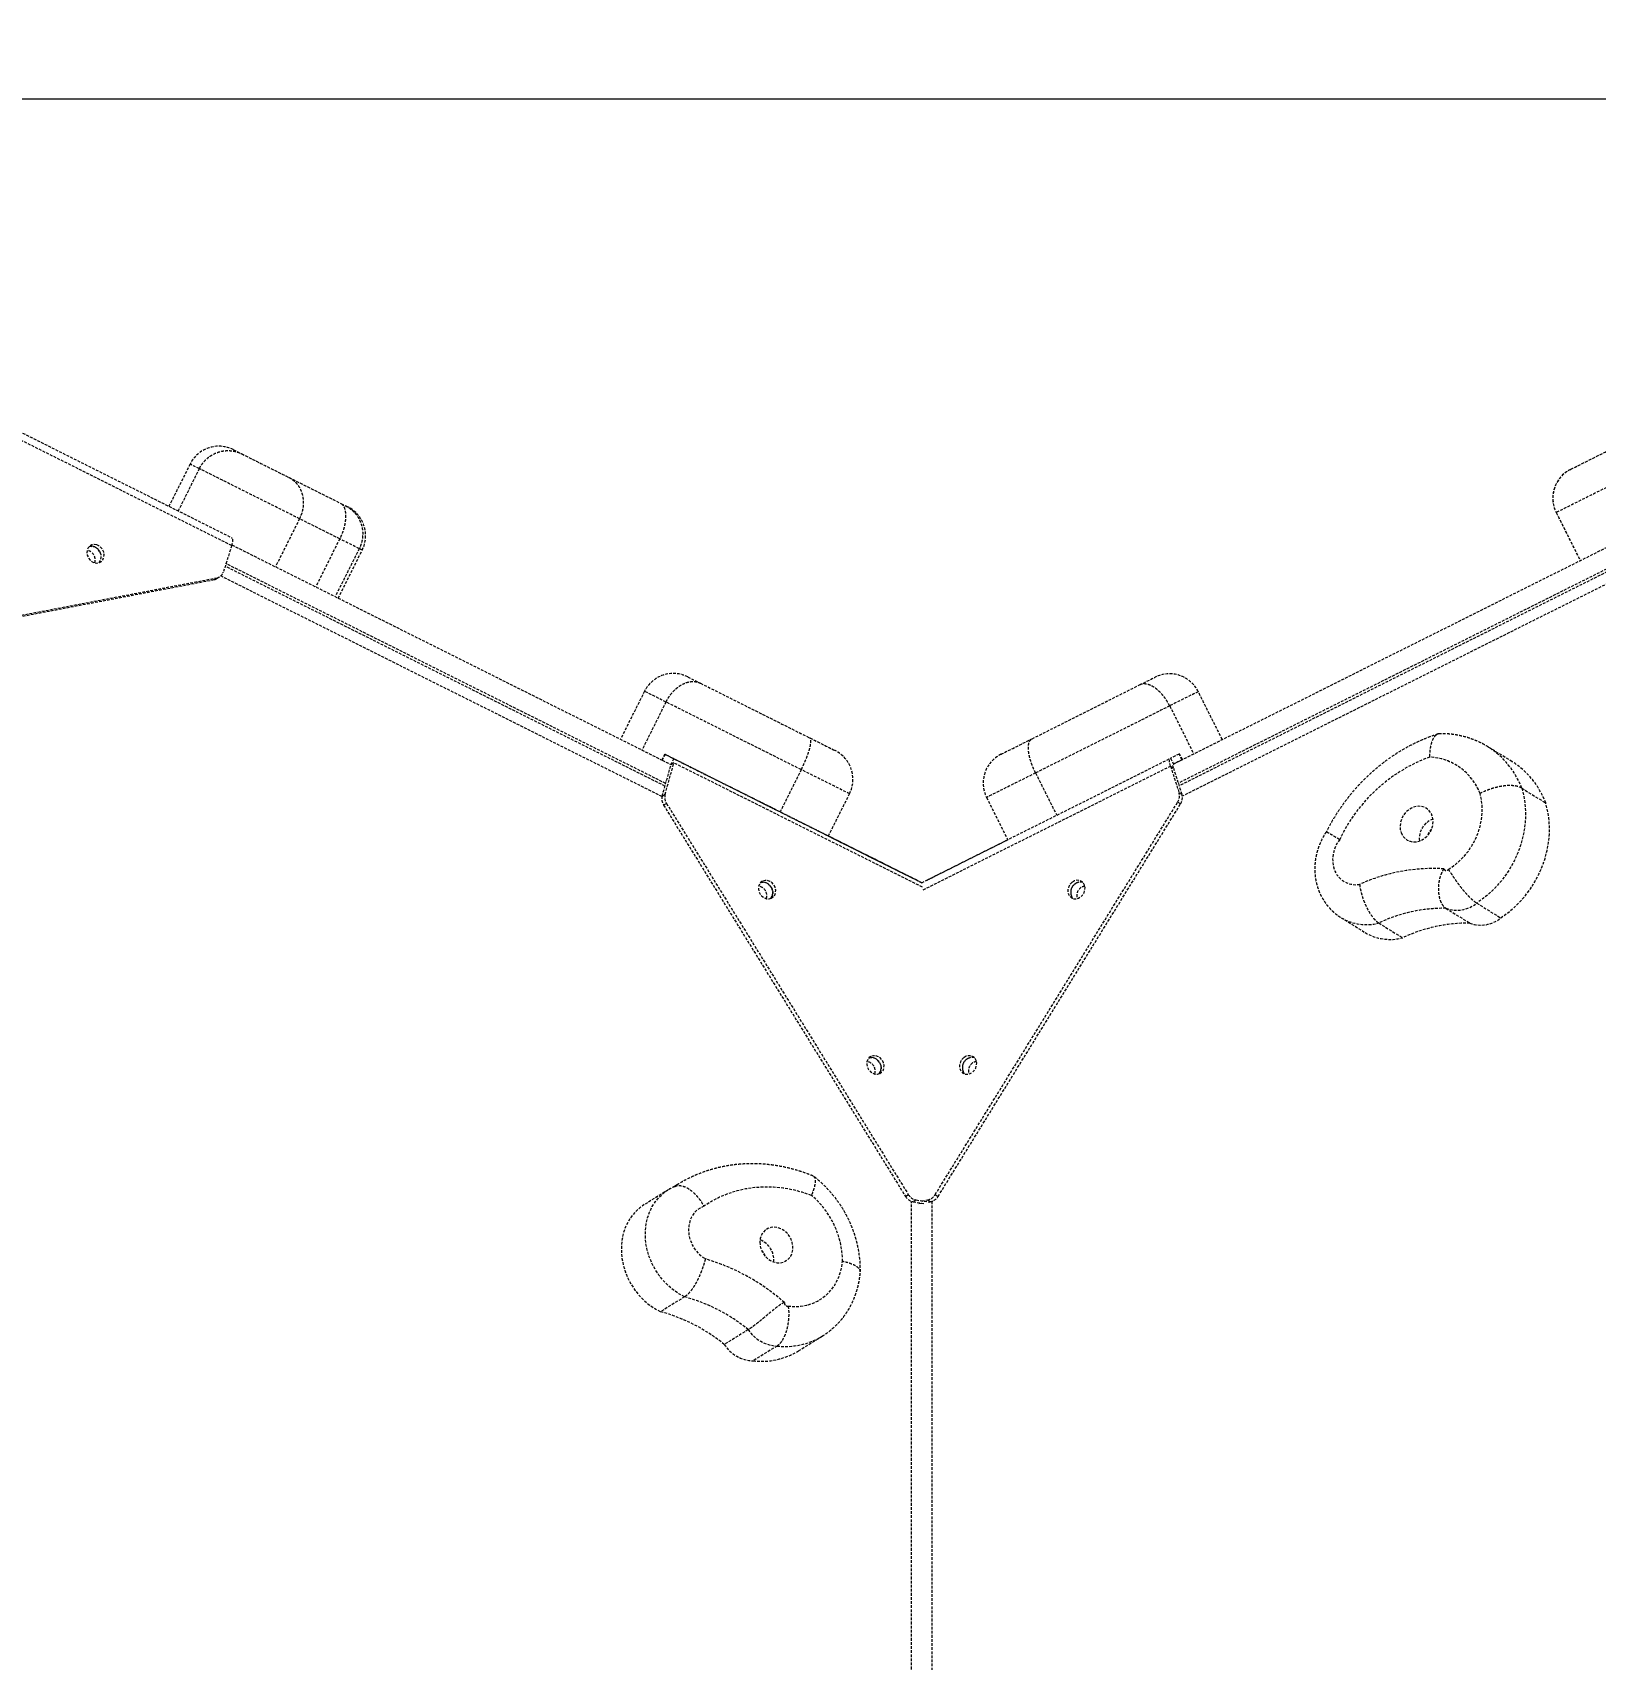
# Model space of a CAD drawing. Header units: millimetres. Extents: x -3485 to 2910, y -2710 to 2433.
# Drawn here: x -202 to 526, y 206 to 964 of the extents above; entities that cross this region are included whole.
import ezdxf

# ---------------------------------------------------------------- set-up
doc = ezdxf.new("R2010")
doc.units = ezdxf.units.MM
doc.linetypes.add('HIDDEN', pattern=[1.905, 1.27, -0.635])
for name, color, linetype in [('DIKOM_ОБЪЕКТ', 7, 'Continuous'), ('DIKOM_РАЗМЕР_ЗОНА', 7, 'Continuous'), ('DIKOM_РАЗМЕР_ОБЪЕКТА', 7, 'Continuous')]:
    doc.layers.add(name, color=color, linetype=linetype)
doc.styles.add('style1', font='arialbd.ttf', dxfattribs={"width": 0.8})
doc.dimstyles.new('1-50', dxfattribs={"dimtxt": 300, "dimasz": 200, "dimexe": 100, "dimexo": 0, "dimgap": 100, "dimtad": 1, "dimtxsty": 'style1', "dimcen": 200, "dimclrd": 7, "dimclre": 7, "dimclrt": 7, "dimadec": 1, "dimazin": 2, "dimtfac": 1, "dimtmove": 0, "dimatfit": 2, "dimfxl": 0, "dimlwd": 25, "dimlwe": 18, "dimarcsym": 0})

# ---------------------------------------------------------------- blocks, each defined once
blk = doc.blocks.new('*D1')
at = {"layer": 'Defpoints', "color": 0, "transparency": 16777216}
for p in [(945.52, 932.59), (-1315.58, -557.62), (667.32, -557.62)]:
    blk.add_point(p, dxfattribs=at)
at = {"layer": 'DIKOM_РАЗМЕР_ОБЪЕКТА', "color": 7, "lineweight": 18, "transparency": 16777216}
for p, q in [((945.52, 932.59), (-1415.58, 932.59)), ((667.32, -557.62), (-1415.58, -557.62))]:
    blk.add_line(p, q, dxfattribs=at)
at = {"layer": 'DIKOM_РАЗМЕР_ОБЪЕКТА', "color": 7, "lineweight": 25, "transparency": 16777216}
blk.add_line((-1315.58, 732.59), (-1315.58, -357.62), dxfattribs=at)
at = {"layer": 'DIKOM_РАЗМЕР_ОБЪЕКТА', "color": 7, "transparency": 16777216}
for points in [[(-1348.92, 732.59), (-1282.25, 732.59), (-1315.58, 932.59)], [(-1348.92, -357.62), (-1282.25, -357.62), (-1315.58, -557.62)]]:
    blk.add_solid(points, dxfattribs=at)
at = {"layer": 'DIKOM_РАЗМЕР_ОБЪЕКТА', "color": 7, "transparency": 16777216, "insert": (-1568.76, 187.48), "char_height": 300, "attachment_point": 5, "rotation": 90, "style": 'style1'}
blk.add_mtext('{\\fArial|b0|i0|c204|p34;1500}', dxfattribs=at)
blk = doc.blocks.new('*D3')
at = {"layer": 'Defpoints', "color": 0, "transparency": 16777216}
for p in [(1104.7, 2433.05), (-3035.21, -2058.94), (798.95, -2058.94)]:
    blk.add_point(p, dxfattribs=at)
at = {"layer": 'DIKOM_РАЗМЕР_ЗОНА', "color": 7, "lineweight": 18, "transparency": 16777216}
for p, q in [((1104.7, 2433.05), (-3135.21, 2433.05)), ((798.95, -2058.94), (-3135.21, -2058.94))]:
    blk.add_line(p, q, dxfattribs=at)
at = {"layer": 'DIKOM_РАЗМЕР_ЗОНА', "color": 7, "lineweight": 25, "transparency": 16777216}
blk.add_line((-3035.21, 2233.05), (-3035.21, -1858.94), dxfattribs=at)
at = {"layer": 'DIKOM_РАЗМЕР_ЗОНА', "color": 7, "transparency": 16777216}
for points in [[(-3068.54, 2233.05), (-3001.87, 2233.05), (-3035.21, 2433.05)], [(-3068.54, -1858.94), (-3001.87, -1858.94), (-3035.21, -2058.94)]]:
    blk.add_solid(points, dxfattribs=at)
at = {"layer": 'DIKOM_РАЗМЕР_ЗОНА', "color": 7, "transparency": 16777216, "insert": (-3288.38, 360.58), "char_height": 300, "attachment_point": 5, "rotation": 90, "style": 'style1'}
blk.add_mtext('{\\fArial|b0|i0|c204|p34;4500}', dxfattribs=at)

msp = doc.modelspace()

# ---------------------------------------------------------------- linework, layer by layer
at = {"layer": 'DIKOM_ОБЪЕКТ', "color": 7, "linetype": 'HIDDEN', "lineweight": 15}
for p, q in [((-234.212, 790.632), (-109.545, 728.297)), ((-109.545, 724.588), (-234.212, 786.924)), ((-128.951, 762.594), (-138.788, 742.919)), ((-124.653, 760.445), (-134.489, 740.769)), ((-77.988, 737.115), (-89.167, 714.754)), ((507.405, 740.001), (507.358, 739.978)), ((507.358, 739.978), (518.539, 717.618)), ((507.402, 740), (518.583, 717.64)), ((-59.262, 727.753), (-70.442, 705.392)), ((-109.545, 724.588), (-113.509, 712.23)), ((-109.451, 724.894), (90.888, 624.736)), ((-50.154, 723.199), (-61.333, 700.838)), ((-59.957, 700.15), (-48.777, 722.511)), ((329.034, 622.855), (533.162, 724.93)), ((-170.967, 717.124), (-171.351, 716.652)), ((92.255, 612.581), (-112.618, 715.006)), ((92.603, 613.816), (-112.229, 716.221)), ((535.94, 716.257), (331.328, 613.94)), ((536.329, 715.042), (331.718, 612.725)), ((-300.463, 673.892), (-117.721, 708.792)), ((-299.122, 674.721), (-116.38, 709.621)), ((-117.721, 708.792), (-116.38, 709.621)), ((-116.475, 709.274), (-115.133, 710.104)), ((90.887, 607.702), (-114.651, 710.46)), ((538.362, 710.496), (333.195, 607.901)), ((82.717, 656.771), (71.537, 634.41)), ((92.717, 651.772), (81.538, 629.41)), ((351.823, 634.25), (340.641, 656.611)), ((327.343, 649.961), (338.525, 627.601)), ((486.857, 623.957), (475.676, 630.867)), ((92.117, 627.46), (90.782, 624.789)), ((90.951, 607.956), (95.071, 622.57)), ((92.291, 627.373), (90.954, 624.697)), ((90.996, 624.666), (95.071, 622.629)), ((92.291, 627.373), (96.413, 625.312)), ((92.292, 608.785), (96.413, 623.399)), ((205.593, 570.744), (92.972, 627.033)), ((95.071, 622.629), (96.413, 625.312)), ((96.413, 623.399), (95.071, 622.57)), ((95.071, 622.629), (95.124, 622.603)), ((96.413, 625.312), (212.116, 567.479)), ((212.121, 565.564), (96.413, 623.399)), ((211.854, 567.61), (327.717, 625.552)), ((327.717, 621.844), (211.865, 563.908)), ((331.68, 627.533), (327.717, 625.552)), ((327.717, 625.552), (329.058, 622.869)), ((327.717, 621.844), (331.681, 609.485)), ((327.717, 621.844), (329.058, 621.015)), ((333.022, 624.85), (329.058, 622.869)), ((333.022, 624.85), (331.68, 627.533)), ((333.241, 624.959), (331.899, 627.642)), ((155.735, 620.266), (145.894, 600.582)), ((264.871, 618.722), (274.711, 599.045)), ((329.058, 621.015), (333.023, 608.656)), ((90.951, 607.956), (92.292, 608.785)), ((168.365, 589.351), (178.205, 609.033)), ((242.046, 607.308), (251.886, 587.63)), ((331.681, 609.485), (333.023, 608.656)), ((491.291, 611.668), (502.472, 604.759)), ((92.973, 604.571), (91.631, 603.742)), ((91.631, 603.742), (204.258, 421.542)), ((92.973, 604.571), (205.599, 422.371)), ((218.121, 422.373), (331.046, 605.123)), ((219.463, 421.544), (332.388, 604.294)), ((332.388, 604.294), (331.046, 605.123)), ((168.367, 589.355), (205.593, 570.744)), ((211.865, 567.618), (168.369, 589.36)), ((218.115, 570.743), (251.886, 587.631)), ((209.211, 568.935), (211.858, 567.612)), ((211.856, 567.613), (214.497, 568.934)), ((214.498, 568.933), (214.497, 568.934)), ((218.115, 570.743), (218.115, 570.742)), ((455.974, 555.701), (467.154, 548.792)), ((470.344, 558.135), (481.525, 551.226)), ((407.192, 551.328), (418.373, 544.418)), ((424.691, 548.868), (435.871, 541.958)), ((93.765, 424.587), (82.585, 417.677)), ((98.053, 427.035), (96.07, 425.809)), ((96.369, 425.955), (97.928, 426.957)), ((204.258, 421.542), (205.599, 422.371)), ((207.135, 189.845), (207.125, 419.206)), ((209.217, 419.852), (207.876, 419.023)), ((207.876, 419.023), (213.161, 418.207)), ((208.375, 418.906), (208.505, 418.926)), ((209.217, 419.852), (215.349, 418.905)), ((210.562, 418.207), (211.859, 418.408)), ((211.862, 419.445), (214.503, 419.853)), ((215.845, 419.024), (214.503, 419.853)), ((215.216, 418.927), (215.845, 419.024)), ((216.598, 419.208), (216.608, 189.54)), ((218.121, 422.373), (219.463, 421.544)), ((101.365, 374.736), (90.185, 367.826)), ((131.053, 359.472), (119.873, 352.562)), ((154.435, 349.591), (165.615, 356.501)), ((165.615, 356.501), (165.483, 356.42)), ((144.441, 351.846), (133.261, 344.936))]:
    msp.add_line(p, q, dxfattribs=at)
at = {"layer": 'DIKOM_ОБЪЕКТ', "color": 7, "linetype": 'HIDDEN', "lineweight": 15, "flags": 128}
for points in [[(-108.827, 769.303), (-108.686, 769.232), (-108.222, 769), (-107.437, 768.608), (-106.335, 768.057), (-104.921, 767.35)], [(-104.921, 767.35), (-104.491, 767.135), (-103.733, 766.756), (-102.666, 766.223), (-101.322, 765.55), (-99.735, 764.757), (-97.95, 763.865), (-96.016, 762.898), (-93.985, 761.883), (-91.914, 760.847), (-89.858, 759.819), (-87.874, 758.827), (-86.017, 757.899), (-84.337, 757.059), (-82.88, 756.331)], [(514.109, 760.125), (514.163, 760.152), (514.512, 760.327), (515.18, 760.661), (516.159, 761.15), (517.436, 761.789), (518.996, 762.569), (520.819, 763.48), (522.882, 764.512), (525.159, 765.651), (527.622, 766.882), (530.239, 768.191), (532.979, 769.561), (535.806, 770.975)], [(-124.653, 760.445), (-126.194, 761.215), (-127.399, 761.818), (-128.263, 762.25), (-128.781, 762.509), (-128.951, 762.594)], [(-77.988, 737.115), (-79.775, 738.008), (-81.801, 739.021), (-84.042, 740.142), (-86.47, 741.355), (-89.055, 742.648), (-91.765, 744.003), (-94.567, 745.403), (-97.426, 746.832), (-100.306, 748.273), (-103.173, 749.706), (-105.991, 751.115), (-108.726, 752.482), (-111.342, 753.79), (-113.809, 755.024), (-116.096, 756.167), (-118.175, 757.206), (-120.02, 758.128), (-121.608, 758.922), (-122.919, 759.578), (-123.939, 760.088), (-124.653, 760.445)], [(514.065, 760.103), (514.069, 760.105), (514.109, 760.125)], [(-82.88, 756.331), (-80.656, 755.219), (-78.174, 753.978), (-75.443, 752.613), (-72.472, 751.127), (-69.271, 749.527), (-65.853, 747.818), (-62.228, 746.006), (-58.409, 744.097)], [(541.008, 756.805), (537.543, 755.072), (534.151, 753.376), (530.861, 751.731), (527.698, 750.149), (524.688, 748.644), (521.856, 747.228), (519.225, 745.912), (516.814, 744.707), (514.645, 743.622), (512.735, 742.667), (511.098, 741.848), (509.749, 741.174), (508.697, 740.648), (507.953, 740.276), (507.521, 740.06), (507.402, 740)], [(-58.409, 744.097), (-58.1, 743.942), (-57.776, 743.78), (-57.459, 743.622), (-57.171, 743.478), (-56.932, 743.358), (-56.758, 743.271), (-56.66, 743.222), (-56.642, 743.213)], [(-56.647, 743.216), (-55.946, 742.865), (-55.562, 742.673), (-55.486, 742.635)], [(-59.262, 727.753), (-62.195, 729.219), (-64.974, 730.609), (-67.592, 731.917), (-70.04, 733.141), (-72.31, 734.276), (-74.396, 735.319), (-76.29, 736.266), (-77.988, 737.115)], [(-109.545, 724.588), (-109.342, 725.286), (-109.194, 725.938), (-109.104, 726.533), (-109.074, 727.059), (-109.104, 727.506), (-109.194, 727.866), (-109.342, 728.131), (-109.545, 728.297)], [(-50.154, 723.199), (-50.596, 723.42), (-51.268, 723.756), (-52.158, 724.201), (-53.252, 724.748), (-54.531, 725.388), (-55.976, 726.11), (-57.562, 726.903), (-59.262, 727.753)], [(-172.534, 724.986), (-173.68, 725.131), (-174.77, 724.925), (-175.716, 724.385), (-176.443, 723.556), (-176.891, 722.504), (-177.024, 721.314), (-176.83, 720.084), (-176.326, 718.912), (-175.553, 717.894), (-174.573, 717.111), (-173.466, 716.628), (-172.321, 716.484), (-171.23, 716.69), (-170.284, 717.23), (-169.557, 718.059), (-169.109, 719.111), (-168.977, 720.301), (-169.17, 721.531), (-169.674, 722.703), (-170.447, 723.721), (-171.427, 724.504), (-172.534, 724.986)], [(-175.995, 724.136), (-175.021, 724.301), (-173.876, 724.157)], [(-171.382, 716.639), (-171.091, 716.972), (-170.556, 717.967), (-170.329, 719.126), (-170.427, 720.355), (-170.842, 721.554), (-171.542, 722.627), (-172.469, 723.486), (-173.548, 724.062), (-174.692, 724.308), (-175.808, 724.204), (-175.966, 724.159)], [(-48.777, 722.511), (-48.922, 722.583), (-49.382, 722.813), (-50.154, 723.199)], [(102.841, 663.48), (102.848, 663.477), (103.072, 663.365), (103.611, 663.096), (104.459, 662.671), (105.609, 662.096), (107.049, 661.377), (108.764, 660.519)], [(108.764, 660.519), (112.563, 658.62), (116.518, 656.642), (120.61, 654.597), (124.816, 652.494), (129.113, 650.346), (133.478, 648.163), (137.889, 645.958), (142.321, 643.743), (146.75, 641.528), (151.153, 639.327), (155.506, 637.151), (159.786, 635.011)], [(263.237, 634.675), (267.609, 636.861), (272.023, 639.068), (276.455, 641.285), (280.882, 643.499), (285.281, 645.698), (289.626, 647.871), (293.896, 650.006), (298.067, 652.092), (302.117, 654.117), (306.024, 656.071), (309.768, 657.943), (313.327, 659.723)], [(313.327, 659.723), (315.123, 660.621), (316.724, 661.421), (318.085, 662.102), (319.17, 662.645), (319.948, 663.034), (320.4, 663.26), (320.516, 663.318)], [(92.717, 651.772), (90.329, 652.966), (88.24, 654.01), (86.467, 654.896), (85.025, 655.617), (83.924, 656.168), (83.174, 656.543), (82.78, 656.74), (82.717, 656.771)], [(155.735, 620.266), (150.81, 622.728), (145.811, 625.228), (140.762, 627.752), (135.686, 630.29), (130.608, 632.828), (125.551, 635.357), (120.539, 637.862), (115.597, 640.333), (110.747, 642.758), (106.012, 645.125), (101.414, 647.424), (96.976, 649.643), (92.717, 651.772)], [(340.641, 656.611), (340.592, 656.586), (340.255, 656.417), (339.602, 656.091), (338.643, 655.611), (337.388, 654.984), (335.854, 654.217), (334.058, 653.319), (332.024, 652.302), (329.777, 651.178), (327.343, 649.961)], [(327.343, 649.961), (323.216, 647.897), (318.895, 645.736), (314.401, 643.489), (309.755, 641.166), (304.979, 638.778), (300.096, 636.336), (295.127, 633.851), (290.098, 631.336), (285.032, 628.803), (279.952, 626.263), (274.883, 623.728), (269.848, 621.21), (264.871, 618.722)], [(159.786, 635.011), (161.837, 633.986), (163.808, 633), (165.648, 632.081), (167.304, 631.252), (168.732, 630.539), (169.893, 629.958), (170.754, 629.528), (171.293, 629.258), (171.494, 629.158), (171.495, 629.157)], [(248.754, 627.433), (248.898, 627.505), (249.359, 627.735), (250.13, 628.121), (251.206, 628.659), (252.574, 629.343), (254.221, 630.167), (256.132, 631.122), (258.286, 632.199), (260.662, 633.388), (263.237, 634.675)], [(92.972, 627.033), (92.697, 627.17), (92.473, 627.282), (92.301, 627.368), (92.185, 627.426), (92.126, 627.456), (92.124, 627.457), (92.179, 627.429), (92.291, 627.373)], [(327.717, 621.844), (327.514, 622.541), (327.366, 623.194), (327.276, 623.789), (327.246, 624.315), (327.276, 624.762), (327.366, 625.121), (327.513, 625.386), (327.717, 625.552)], [(329.058, 621.015), (328.957, 621.363), (328.883, 621.69), (328.838, 621.987), (328.823, 622.25), (328.838, 622.474), (328.883, 622.653), (328.957, 622.786), (329.058, 622.869)], [(331.68, 627.533), (331.813, 627.599), (331.886, 627.635), (331.899, 627.642)], [(332.387, 624.532), (332.671, 624.674), (332.901, 624.789), (333.073, 624.875), (333.186, 624.931), (333.238, 624.957), (333.227, 624.952), (333.155, 624.916), (333.022, 624.85)], [(178.205, 609.033), (178.066, 609.102), (177.611, 609.33), (176.842, 609.714), (175.771, 610.249), (174.41, 610.93), (172.776, 611.747), (170.888, 612.69), (168.771, 613.749), (166.451, 614.909), (163.955, 616.156), (161.316, 617.476), (158.564, 618.852), (155.735, 620.266)], [(264.871, 618.722), (261.458, 617.015), (258.251, 615.411), (255.274, 613.922), (252.553, 612.561), (250.107, 611.339), (247.958, 610.264), (246.121, 609.346), (244.613, 608.591), (243.444, 608.006), (242.624, 607.596), (242.159, 607.364), (242.046, 607.308)], [(457.151, 573.825), (459.751, 575.581), (462.192, 577.614), (464.444, 579.897), (466.478, 582.402), (468.269, 585.097), (469.795, 587.95), (471.035, 590.923), (471.976, 593.98), (472.604, 597.082), (472.912, 600.191), (472.897, 603.267), (472.558, 606.272), (471.9, 609.168)], [(491.291, 611.668), (492.189, 608.178), (492.777, 604.57), (493.05, 600.871), (493.006, 597.113), (492.646, 593.325), (491.972, 589.538), (490.99, 585.783), (489.707, 582.089), (488.135, 578.487), (486.286, 575.007), (484.174, 571.674), (481.817, 568.518), (479.234, 565.563), (476.445, 562.833), (473.474, 560.351), (470.344, 558.135)], [(143.747, 601.654), (143.364, 601.845), (142.692, 602.181), (141.786, 602.634), (140.719, 603.167), (139.578, 603.738), (138.455, 604.299), (137.441, 604.806), (136.618, 605.218), (136.052, 605.5), (135.791, 605.631), (135.855, 605.599), (136.238, 605.407), (136.91, 605.071), (137.816, 604.619), (138.882, 604.085), (140.024, 603.515), (141.147, 602.953), (142.161, 602.446), (142.984, 602.035), (143.549, 601.753), (143.811, 601.622), (143.747, 601.654)], [(435.138, 590.862), (435.844, 589.49), (436.815, 588.341), (438.013, 587.461), (439.388, 586.887), (440.883, 586.641), (442.438, 586.735), (443.99, 587.164), (445.473, 587.911), (446.828, 588.945), (447.999, 590.223), (448.939, 591.694), (449.608, 593.298), (449.98, 594.967), (450.038, 596.635), (449.782, 598.233), (449.221, 599.696), (448.378, 600.963), (447.287, 601.983), (445.995, 602.713), (444.552, 603.125), (443.019, 603.201), (441.458, 602.939), (439.933, 602.348), (438.506, 601.453), (437.236, 600.291), (436.176, 598.909), (435.367, 597.364), (434.844, 595.719), (434.628, 594.041), (434.727, 592.4), (435.138, 590.862)], [(481.525, 551.226), (484.655, 553.441), (487.626, 555.924), (490.415, 558.654), (492.998, 561.609), (495.354, 564.765), (497.466, 568.097), (499.316, 571.578), (500.888, 575.18), (502.17, 578.873), (503.152, 582.629), (503.826, 586.416), (504.187, 590.204), (504.23, 593.962), (503.957, 597.66), (503.369, 601.269), (502.472, 604.759)], [(406.518, 587.749), (405.244, 585.813), (404.258, 583.722), (403.586, 581.533), (403.246, 579.306), (403.249, 577.102), (403.593, 574.982), (404.269, 573.003), (405.26, 571.219), (406.537, 569.68), (408.066, 568.428), (409.805, 567.497), (411.706, 566.912), (413.718, 566.69), (415.784, 566.836)], [(192.248, 577.417), (193.157, 576.963), (193.832, 576.626), (194.219, 576.433), (194.286, 576.399), (194.029, 576.528), (193.467, 576.809), (192.647, 577.219), (191.634, 577.725), (190.512, 578.286), (189.37, 578.857), (188.302, 579.391), (187.394, 579.845), (186.719, 580.182), (186.332, 580.375), (186.264, 580.409), (186.522, 580.28), (187.083, 579.999), (187.904, 579.589), (188.916, 579.083), (190.038, 578.522), (191.18, 577.951), (192.248, 577.417)], [(194.222, 576.426), (193.838, 576.618), (193.167, 576.954), (192.261, 577.406), (191.194, 577.94), (190.052, 578.51), (188.929, 579.072), (187.915, 579.579), (187.092, 579.99), (186.527, 580.272), (186.265, 580.403), (186.329, 580.371), (186.712, 580.18), (187.384, 579.844), (188.29, 579.391), (189.357, 578.858), (190.498, 578.287), (191.621, 577.726), (192.636, 577.219), (193.459, 576.807), (194.024, 576.525), (194.285, 576.394), (194.222, 576.426)], [(141.776, 560.372), (142.684, 560.973), (143.359, 561.853), (143.746, 562.94), (143.814, 564.146), (143.556, 565.373), (142.994, 566.521), (142.174, 567.498), (141.162, 568.225), (140.039, 568.642), (138.898, 568.717), (137.829, 568.442), (136.921, 567.84), (136.246, 566.96), (135.859, 565.873), (135.792, 564.667), (136.049, 563.44), (136.611, 562.292), (137.431, 561.315), (138.444, 560.588), (139.566, 560.171), (140.708, 560.097), (141.776, 560.372)], [(209.211, 568.935), (208.685, 569.198), (208.167, 569.457), (207.663, 569.709), (207.18, 569.95), (206.726, 570.177), (206.306, 570.387), (205.927, 570.577), (205.593, 570.744)], [(214.497, 568.934), (215.022, 569.197), (215.541, 569.456), (216.045, 569.708), (216.527, 569.949), (216.981, 570.177), (217.401, 570.386), (217.781, 570.576), (218.115, 570.743)], [(281.922, 567.843), (281.013, 566.961), (280.339, 565.872), (279.952, 564.666), (279.885, 563.439), (280.142, 562.292), (280.704, 561.317), (281.524, 560.594), (282.536, 560.18), (283.659, 560.109), (284.8, 560.388), (285.869, 560.993), (286.777, 561.876), (287.452, 562.964), (287.839, 564.171), (287.906, 565.397), (287.648, 566.544), (287.087, 567.519), (286.266, 568.243), (285.254, 568.657), (284.132, 568.727), (282.99, 568.449), (281.922, 567.843)], [(136.793, 567.73), (137.556, 567.887), (138.698, 567.813), (139.82, 567.396), (140.833, 566.669), (141.653, 565.692), (142.215, 564.544), (142.472, 563.317), (142.405, 562.111), (142.018, 561.024), (141.471, 560.271)], [(141.456, 560.249), (141.732, 560.568), (142.267, 561.563), (142.494, 562.722), (142.396, 563.95), (141.981, 565.15), (141.281, 566.222), (140.354, 567.082), (139.275, 567.658), (138.131, 567.904), (137.016, 567.8), (136.823, 567.744)], [(192.253, 478.713), (193.161, 479.315), (193.836, 480.195), (194.223, 481.282), (194.29, 482.488), (194.033, 483.714), (193.471, 484.863), (192.651, 485.84), (191.638, 486.567), (190.516, 486.984), (189.374, 487.058), (188.306, 486.783), (187.398, 486.181), (186.723, 485.301), (186.336, 484.214), (186.269, 483.009), (186.526, 481.782), (187.088, 480.633), (187.908, 479.656), (188.92, 478.93), (190.043, 478.512), (191.184, 478.438), (192.253, 478.713)], [(187.293, 486.079), (188.033, 486.229), (189.175, 486.155), (190.297, 485.738), (191.309, 485.011), (192.13, 484.034), (192.691, 482.885), (192.949, 481.658), (192.882, 480.453), (192.495, 479.366), (191.924, 478.588)], [(191.932, 478.591), (192.209, 478.91), (192.744, 479.904), (192.971, 481.063), (192.873, 482.292), (192.457, 483.491), (191.758, 484.564), (190.831, 485.423), (189.752, 485.999), (188.608, 486.245), (187.492, 486.142), (187.3, 486.086)], [(231.458, 486.177), (230.55, 485.294), (229.875, 484.206), (229.488, 482.999), (229.421, 481.773), (229.679, 480.626), (230.24, 479.651), (231.061, 478.927), (232.073, 478.513), (233.195, 478.443), (234.337, 478.721), (235.405, 479.326), (236.313, 480.209), (236.988, 481.298), (237.375, 482.504), (237.442, 483.731), (237.185, 484.878), (236.623, 485.853), (235.803, 486.576), (234.79, 486.99), (233.668, 487.061), (232.526, 486.782), (231.458, 486.177)], [(101.365, 374.736), (98.664, 376.218), (96.09, 377.992), (93.676, 380.037), (91.45, 382.326), (89.442, 384.832), (87.675, 387.525), (86.171, 390.369), (84.948, 393.332), (84.023, 396.376), (83.405, 399.463), (83.103, 402.556), (83.121, 405.617), (83.458, 408.607), (84.111, 411.49), (85.07, 414.23), (86.324, 416.793), (87.859, 419.149), (89.654, 421.267), (91.688, 423.122), (93.769, 424.589)], [(160.476, 421.999), (156.105, 423.457), (151.69, 424.581), (147.258, 425.362), (142.83, 425.797), (138.432, 425.884), (134.086, 425.622), (129.816, 425.013), (125.645, 424.06), (121.595, 422.768), (117.688, 421.143), (113.945, 419.196), (110.385, 416.935)], [(82.585, 417.677), (80.508, 416.212), (78.474, 414.357), (76.679, 412.239), (75.144, 409.883), (73.89, 407.32), (72.931, 404.579), (72.278, 401.696), (71.941, 398.706), (71.923, 395.646), (72.225, 392.553), (72.843, 389.466), (73.768, 386.422), (74.991, 383.459), (76.495, 380.614), (78.262, 377.922), (80.27, 375.416), (82.495, 373.126), (84.91, 371.082), (87.483, 369.308), (90.185, 367.826)], [(110.385, 416.935), (108.589, 416.112), (106.989, 414.958), (105.628, 413.506), (104.543, 411.795), (103.764, 409.873), (103.313, 407.791), (103.202, 405.607), (103.433, 403.381), (104.001, 401.173), (104.89, 399.045), (106.076, 397.053), (107.526, 395.254), (109.2, 393.696), (111.054, 392.421)], [(136.434, 400.234), (136.563, 398.56), (137.003, 396.899), (137.735, 395.32), (138.73, 393.887), (139.947, 392.658), (141.335, 391.685), (142.839, 391.007), (144.397, 390.652), (145.944, 390.634), (147.418, 390.954), (148.758, 391.599), (149.909, 392.542), (150.825, 393.745), (151.467, 395.159), (151.809, 396.726), (151.838, 398.381), (151.552, 400.057), (150.963, 401.686), (150.095, 403.2), (148.984, 404.537), (147.674, 405.644), (146.221, 406.474), (144.682, 406.993), (143.121, 407.181), (141.603, 407.029), (140.189, 406.544), (138.937, 405.746), (137.898, 404.667), (137.115, 403.352), (136.621, 401.854), (136.434, 400.234)], [(149.586, 370.453), (152.474, 370.22), (155.322, 370.336), (158.093, 370.798), (160.754, 371.602), (163.27, 372.736), (165.61, 374.188), (167.745, 375.937), (169.647, 377.964), (171.294, 380.242), (172.664, 382.742), (173.74, 385.434), (174.509, 388.283), (174.961, 391.254)]]:
    msp.add_lwpolyline(points, dxfattribs=at)
at = {"layer": 'DIKOM_ОБЪЕКТ', "color": 7, "linetype": 'HIDDEN', "lineweight": 15}
for centre, radius, start, end in [((-115.535, 755.886), 15, 63.437474, 153.437474), ((520.774, 746.687), 15, 116.567577, 206.567577), ((520.818, 746.709), 15, 116.567577, 206.567577), ((-62.194, 729.219), 15, 333.437474, 63.437474), ((-177.541, 718.151), 4.303, 30.192211, 81.624137), ((-175.344, 719.375), 5.003, 22.861574, 72.940474), ((-177.418, 717.957), 4.3, 341.538576, 33.259058), ((-117.102, 713.3), 3.75, 281.111475, 343.416975), ((-118.403, 712.402), 3.674, 280.688772, 301.655166), ((96.133, 650.064), 15, 63.437474, 153.437474), ((327.225, 649.902), 15, 26.567577, 116.567577), ((164.788, 615.74), 15, 333.437474, 63.437474), ((455.092, 598.175), 38.632, 20.442336, 57.789813), ((255.462, 614.016), 15, 116.567577, 206.567577), ((474.597, 555.532), 75.318, 110.367608, 154.67502), ((447.167, 599.677), 26.492, 20.994204, 87.367158), ((466.527, 591.473), 38.322, 20.28572, 57.960866), ((96.136, 606.631), 5.352, 165.672463, 212.674896), ((97.477, 607.46), 5.352, 165.672463, 212.674896), ((326.576, 608.001), 5.316, 327.224662, 16.215748), ((327.918, 607.172), 5.317, 327.225404, 16.214991), ((453.264, 588.171), 9.684, 109.860016, 186.710023), ((452.375, 588.721), 4.88, 128.60203, 167.968073), ((450.049, 491.328), 82.919, 86.524592, 114.408327), ((456.174, 574.428), 1.148, 196.910193, 328.300925), ((135.195, 561.558), 4.502, 342.299084, 81.139918), ((285.881, 563.213), 4.668, 113.856542, 219.385186), ((285.886, 563.167), 4.656, 124.278565, 218.67901), ((285.77, 563.948), 3.96, 73.710502, 129.269259), ((285.78, 564.12), 3.808, 73.538256, 117.990583), ((288.52, 561.576), 4.503, 99.084977, 197.724889), ((455.03, 484.997), 70.71, 89.235631, 115.408632), ((461.079, 569.197), 14.429, 249.279005, 309.950009), ((418.822, 570.597), 22.507, 239.084113, 285.113139), ((466.211, 478.088), 70.71, 89.23561, 115.408653), ((472.26, 562.287), 14.429, 249.279005, 309.950009), ((430.043, 563.961), 22.762, 239.156659, 284.836999), ((235.417, 481.546), 4.668, 113.856596, 219.385152), ((235.422, 481.501), 4.656, 124.27846, 218.679115), ((235.307, 482.282), 3.96, 73.710484, 129.269277), ((235.317, 482.453), 3.808, 73.538298, 117.990474), ((185.671, 479.9), 4.502, 342.299652, 81.139349), ((238.056, 479.909), 4.503, 99.08564, 197.723721), ((134.319, 390.89), 40.644, 0.512622, 49.940795), ((208.831, 424.253), 5.316, 210.659648, 259.652948), ((210.172, 425.082), 5.316, 210.659648, 259.652948), ((213.547, 425.083), 5.317, 280.360216, 329.348758), ((214.889, 424.254), 5.317, 280.359873, 329.349101), ((133.26, 392.16), 9.651, 353.136452, 70.303548), ((134.091, 392.674), 4.904, 12.136772, 51.303228), ((83.998, 299.902), 96.394, 48.498555, 73.699361), ((80.463, 297.581), 79.937, 50.737879, 74.842252), ((149.32, 371.89), 1.462, 171.943117, 280.481785), ((69.284, 290.671), 79.936, 50.737653, 74.84239), ((145.127, 368.616), 16.783, 213.009907, 267.656452), ((148.203, 385.233), 33.597, 263.571014, 300.952852), ((133.947, 361.706), 16.784, 213.010233, 267.656515), ((137.085, 378.029), 33.313, 263.408105, 301.387008)]:
    msp.add_arc(centre, radius, start, end, dxfattribs=at)
for points, knots in [([(-124.653, 760.445), (-124.247, 761.169), (-123.425, 762.64), (-121.77, 764.543), (-119.84, 766.175), (-117.691, 767.446), (-115.354, 768.346), (-112.931, 768.833), (-110.447, 768.9), (-107.746, 768.507), (-105.917, 767.846), (-104.935, 767.357), (-104.921, 767.35)], [0, 0, 0, 0, 0.1053859, 0.2138282, 0.3192146, 0.4276501, 0.5331364, 0.6416642, 0.7474215, 0.8562214, 0.997848, 1, 1, 1, 1]), ([(-82.88, 756.331), (-82.868, 756.325), (-82.006, 755.892), (-80.603, 754.936), (-78.926, 753.14), (-77.715, 751.239), (-76.825, 749.085), (-76.299, 746.778), (-76.141, 744.34), (-76.37, 741.887), (-76.953, 739.429), (-77.639, 737.893), (-77.988, 737.115)], [0, 0, 0, 0, 0.0020431, 0.1451476, 0.2509379, 0.3597591, 0.4650846, 0.5734338, 0.678554, 0.7867084, 0.891828, 1, 1, 1, 1]), ([(-58.409, 744.097), (-58.408, 744.096), (-58.344, 744.063), (-58.058, 743.845), (-57.549, 743.181), (-57.04, 742.109), (-56.659, 740.617), (-56.483, 738.822), (-56.543, 736.82), (-56.851, 734.631), (-57.407, 732.363), (-58.196, 730.03), (-58.904, 728.519), (-59.262, 727.753)], [0, 0, 0, 0, 0.00107894, 0.08125661, 0.16437562, 0.26822378, 0.37511217, 0.47807094, 0.58395663, 0.68648663, 0.79195879, 0.89448812, 1, 1, 1, 1]), ([(-56.647, 743.216), (-56.635, 743.21), (-55.635, 742.708), (-54.003, 741.647), (-52.03, 739.716), (-50.577, 737.701), (-49.474, 735.443), (-48.772, 733.045), (-48.475, 730.532), (-48.605, 728.023), (-49.128, 725.526), (-49.809, 723.982), (-50.154, 723.199)], [0, 0, 0, 0, 0.00168209, 0.14323233, 0.24886545, 0.3575575, 0.46311678, 0.57173517, 0.67727131, 0.78586587, 0.89140176, 1, 1, 1, 1]), ([(92.717, 651.772), (93.111, 652.497), (93.908, 653.969), (95.391, 655.943), (97.052, 657.695), (98.84, 659.135), (100.731, 660.251), (102.647, 660.995), (104.568, 661.355), (106.649, 661.308), (108.022, 660.889), (108.756, 660.523), (108.764, 660.519)], [0, 0, 0, 0, 0.1043108, 0.2116559, 0.3159644, 0.4232786, 0.5279856, 0.6356758, 0.7413935, 0.8501012, 0.9982851, 1, 1, 1, 1]), ([(327.343, 649.961), (326.953, 650.693), (326.16, 652.178), (324.746, 654.202), (323.199, 656.026), (321.573, 657.558), (319.889, 658.784), (318.225, 659.65), (316.6, 660.147), (314.925, 660.266), (313.871, 659.994), (313.335, 659.727), (313.327, 659.723)], [0, 0, 0, 0, 0.1053856, 0.2138297, 0.3192142, 0.4276501, 0.5331371, 0.6416642, 0.7474224, 0.8562219, 0.9978487, 1, 1, 1, 1]), ([(452.371, 636.891), (451.677, 636.667), (449.445, 635.949), (445.725, 634.507), (441.25, 632.482), (436.871, 630.172), (432.604, 627.593), (428.464, 624.754), (424.469, 621.666), (420.633, 618.34), (416.972, 614.79), (413.5, 611.029), (410.231, 607.072), (407.173, 602.936), (404.353, 598.629), (402.066, 594.757), (400.822, 592.277), (400.346, 591.33)], [0, 0, 0, 0, 0.0318866, 0.1024994, 0.1731885, 0.2440009, 0.3149194, 0.3859294, 0.4570152, 0.5281658, 0.5993687, 0.6706148, 0.7418966, 0.8132073, 0.8845412, 0.9558959, 1, 1, 1, 1]), ([(453.162, 636.983), (453.056, 636.994), (452.593, 637.045), (451.822, 636.713), (450.894, 635.99), (450.081, 634.839), (449.41, 633.348), (448.89, 631.519), (448.497, 629.165), (448.388, 627.279), (448.383, 626.154), (448.383, 626.141)], [0, 0, 0, 0, 0.0378859, 0.1651882, 0.2961531, 0.4239422, 0.5553723, 0.6843919, 0.8170603, 0.9979057, 1, 1, 1, 1]), ([(475.681, 630.855), (475.63, 630.889), (474.59, 631.594), (472.402, 632.721), (469.135, 634.201), (465.727, 635.359), (462.226, 636.231), (458.643, 636.793), (455.611, 637.029), (453.777, 637.021), (453.163, 637.019)], [0, 0, 0, 0, 0.0078033, 0.160153, 0.3123671, 0.464589, 0.6169838, 0.7696989, 0.9228736, 1, 1, 1, 1]), ([(155.735, 620.266), (156.099, 621.012), (156.836, 622.525), (157.808, 624.769), (158.657, 626.942), (159.338, 628.947), (159.848, 630.761), (160.164, 632.3), (160.287, 633.548), (160.205, 634.546), (159.972, 634.916), (159.789, 635.009), (159.786, 635.011)], [0, 0, 0, 0, 0.1053859, 0.213829, 0.3192143, 0.4276512, 0.5331355, 0.6416641, 0.7474205, 0.8562209, 0.9978464, 1, 1, 1, 1]), ([(264.871, 618.722), (264.516, 619.466), (263.794, 620.976), (262.922, 623.255), (262.228, 625.49), (261.756, 627.588), (261.507, 629.526), (261.496, 631.222), (261.725, 632.657), (262.245, 633.91), (262.83, 634.471), (263.232, 634.673), (263.237, 634.675)], [0, 0, 0, 0, 0.1043113, 0.2116564, 0.3159645, 0.4232786, 0.5279865, 0.6356772, 0.7413943, 0.850101, 0.9982864, 1, 1, 1, 1]), ([(491.291, 611.668), (490.886, 611.88), (490.063, 612.31), (488.416, 612.697), (486.502, 612.882), (484.375, 612.839), (482.066, 612.575), (479.68, 612.1), (477.241, 611.419), (474.626, 610.479), (472.86, 609.67), (471.922, 609.18), (471.9, 609.168)], [0, 0, 0, 0, 0.10577087, 0.2146139, 0.32038732, 0.4292271, 0.53502055, 0.64388099, 0.74972914, 0.85864244, 0.99664299, 1, 1, 1, 1]), ([(400.325, 591.349), (400.316, 591.337), (399.703, 590.499), (398.663, 588.704), (397.304, 585.941), (396.244, 583.043), (395.473, 580.061), (395.009, 577.024), (394.86, 573.968), (395.029, 570.932), (395.516, 567.954), (396.315, 565.069), (397.415, 562.316), (398.799, 559.726), (400.449, 557.332), (402.336, 555.152), (404.454, 553.237), (406.117, 551.952), (407.113, 551.397), (407.284, 551.302)], [0, 0, 0, 0, 0.00097945, 0.06747141, 0.13413963, 0.2009456, 0.26783807, 0.33474813, 0.40159326, 0.46827325, 0.53468604, 0.60073056, 0.66632804, 0.73142438, 0.796, 0.86007012, 0.92367793, 0.98689675, 1, 1, 1, 1]), ([(400.36, 591.323), (400.367, 591.328), (400.383, 591.34), (400.832, 591.106), (401.625, 590.665), (402.765, 590.007), (404.339, 589.077), (405.688, 588.26), (406.506, 587.757), (406.518, 587.749)], [0, 0, 0, 0, 0.1176222, 0.2802488, 0.4475619, 0.6106048, 0.7783403, 0.9966801, 1, 1, 1, 1]), ([(455.076, 574.094), (455.071, 574.087), (454.67, 573.577), (454.028, 572.412), (453.277, 570.414), (452.744, 568.146), (452.479, 565.744), (452.493, 563.426), (452.764, 561.306), (453.272, 559.401), (453.988, 557.81), (454.886, 556.513), (455.608, 555.974), (455.974, 555.701)], [0, 0, 0, 0, 0.0010792, 0.081255, 0.1643754, 0.2682229, 0.375111, 0.4780695, 0.5839561, 0.686485, 0.7919573, 0.8944852, 1, 1, 1, 1]), ([(457.151, 573.825), (457.158, 573.815), (457.722, 573.015), (458.692, 571.464), (460.23, 569.182), (461.699, 567.127), (463.239, 565.123), (464.784, 563.266), (466.321, 561.574), (467.778, 560.135), (469.156, 558.935), (469.944, 558.404), (470.344, 558.135)], [0, 0, 0, 0, 0.0016815, 0.1432318, 0.2488638, 0.3575563, 0.4631166, 0.571734, 0.6772696, 0.7858662, 0.8914012, 1, 1, 1, 1]), ([(415.784, 566.836), (415.786, 566.821), (415.924, 565.766), (416.28, 563.876), (417.036, 561.166), (417.882, 558.786), (418.875, 556.499), (419.964, 554.411), (421.134, 552.534), (422.328, 550.965), (423.537, 549.682), (424.302, 549.141), (424.691, 548.868)], [0, 0, 0, 0, 0.0020442, 0.1451476, 0.2509372, 0.3597584, 0.4650848, 0.5734335, 0.678554, 0.7867075, 0.8918306, 1, 1, 1, 1]), ([(161.21, 431.038), (160.537, 431.31), (158.347, 432.193), (154.581, 433.464), (149.91, 434.749), (145.203, 435.721), (140.483, 436.387), (135.77, 436.739), (131.081, 436.78), (126.437, 436.508), (121.855, 435.926), (117.354, 435.038), (112.951, 433.847), (108.661, 432.364), (104.508, 430.58), (100.92, 428.776), (98.791, 427.453), (97.937, 426.922)], [0, 0, 0, 0, 0.0318711, 0.1036963, 0.175453, 0.2470663, 0.3185175, 0.3897895, 0.4608698, 0.5317511, 0.6024307, 0.6729145, 0.743213, 0.8133442, 0.8833354, 0.9532142, 1, 1, 1, 1]), ([(96.885, 426.218), (96.061, 425.848), (94.987, 425.366), (94.012, 424.713), (93.786, 424.561)], [0, 0, 0, 0, 0.76812992, 1, 1, 1, 1]), ([(96.905, 426.178), (97.124, 426.283), (97.749, 426.58), (98.969, 426.644), (100.512, 426.396), (102.14, 425.751), (103.823, 424.738), (105.488, 423.397), (107.112, 421.739), (108.787, 419.631), (109.842, 417.945), (110.377, 416.95), (110.385, 416.935)], [0, 0, 0, 0, 0.0615972, 0.1753503, 0.2858943, 0.3996364, 0.5102854, 0.6241251, 0.7350599, 0.8491838, 0.9977427, 1, 1, 1, 1]), ([(161.486, 430.87), (161.646, 430.713), (161.977, 430.387), (162.202, 429.45), (162.218, 428.203), (161.988, 426.645), (161.469, 424.622), (160.883, 422.989), (160.481, 422.01), (160.476, 421.999)], [0, 0, 0, 0, 0.1450624, 0.3002778, 0.4599219, 0.6166398, 0.7777877, 0.9974574, 1, 1, 1, 1]), ([(183.24, 386.424), (183.245, 387.095), (183.262, 389.063), (183.047, 392.346), (182.518, 396.252), (181.692, 400.135), (180.581, 403.971), (179.189, 407.736), (177.525, 411.405), (175.599, 414.954), (173.424, 418.363), (171.011, 421.607), (168.377, 424.668), (165.532, 427.519), (163.205, 429.56), (161.821, 430.625), (161.493, 430.878)], [0, 0, 0, 0, 0.0399898, 0.1173163, 0.1947632, 0.2724021, 0.3501995, 0.4281271, 0.5061608, 0.5842814, 0.6624726, 0.7407195, 0.8190046, 0.897312, 0.975621, 1, 1, 1, 1]), ([(111.054, 392.421), (111.05, 392.407), (110.796, 391.394), (110.267, 389.566), (109.334, 386.922), (108.371, 384.583), (107.297, 382.326), (106.155, 380.257), (104.951, 378.393), (103.738, 376.83), (102.52, 375.55), (101.753, 375.01), (101.365, 374.736)], [0, 0, 0, 0, 0.0020442, 0.1451476, 0.2509376, 0.359758, 0.4650839, 0.5734301, 0.678552, 0.7867054, 0.8918252, 1, 1, 1, 1]), ([(183.192, 386.319), (183.213, 386.427), (183.289, 386.815), (182.975, 387.494), (182.258, 388.333), (181.126, 389.131), (179.625, 389.878), (177.634, 390.608), (175.974, 391.04), (174.985, 391.249), (174.961, 391.254)], [0, 0, 0, 0, 0.0583202, 0.2091275, 0.3557199, 0.5065559, 0.6532226, 0.8041342, 0.9953485, 1, 1, 1, 1]), ([(165.459, 356.422), (165.56, 356.478), (166.642, 357.08), (168.551, 358.483), (171.145, 360.63), (173.514, 363.039), (175.663, 365.657), (177.572, 368.476), (179.23, 371.475), (180.626, 374.634), (181.751, 377.933), (182.589, 381.351), (183.049, 384.162), (183.193, 385.831), (183.235, 386.315)], [0, 0, 0, 0, 0.0096793, 0.1040602, 0.1983257, 0.2925819, 0.3869482, 0.4815376, 0.5764461, 0.6717542, 0.7675144, 0.8637573, 0.9604882, 1, 1, 1, 1]), ([(147.872, 372.095), (147.865, 372.093), (147.336, 371.92), (146.313, 371.358), (144.68, 370.224), (142.871, 368.804), (140.929, 367.203), (138.992, 365.581), (137.133, 364.037), (135.353, 362.593), (133.729, 361.331), (132.25, 360.245), (131.455, 359.732), (131.053, 359.472)], [0, 0, 0, 0, 0.00107855, 0.08125489, 0.16437366, 0.268223, 0.37511003, 0.47807132, 0.58395706, 0.68648732, 0.79195871, 0.89449112, 1, 1, 1, 1]), ([(149.586, 370.453), (149.588, 370.44), (149.795, 369.361), (149.929, 367.409), (149.838, 364.603), (149.538, 362.124), (149.042, 359.742), (148.377, 357.565), (147.555, 355.614), (146.613, 353.989), (145.566, 352.669), (144.819, 352.123), (144.441, 351.846)], [0, 0, 0, 0, 0.0016831, 0.1432317, 0.2488646, 0.3575568, 0.4631167, 0.5717356, 0.6772722, 0.7858684, 0.8914018, 1, 1, 1, 1])]:
    msp.add_open_spline(points, degree=3, knots=knots, dxfattribs=at)

# ---------------------------------------------------------------- dimensions: what is measured, and where the dimension line sits
at = {"layer": 'DIKOM_РАЗМЕР_ЗОНА'}
dim = msp.add_linear_dim(base=(-3035.208, -2058.938), p1=(1104.7, 2433.047), p2=(798.952, -2058.938), angle=90, text='{\\fArial|b0|i0|c204|p34;4500}', dimstyle='1-50', dxfattribs=at)
dim.commit()
dim.dimension.update_dxf_attribs({"geometry": '*D3', "text_midpoint": (-3035.208, 360.58), "dimtype": 160})
at = {"layer": 'DIKOM_РАЗМЕР_ОБЪЕКТА'}
dim = msp.add_linear_dim(base=(-1315.584, -557.62), p1=(945.524, 932.587), p2=(667.323, -557.62), angle=90, text='{\\fArial|b0|i0|c204|p34;1500}', dimstyle='1-50', dxfattribs=at)
dim.commit()
dim.dimension.update_dxf_attribs({"geometry": '*D1', "text_midpoint": (-1315.584, 187.483), "dimtype": 160})

doc.saveas('drawing.dxf')
